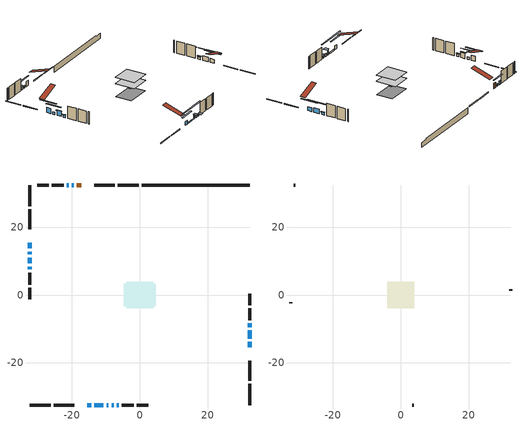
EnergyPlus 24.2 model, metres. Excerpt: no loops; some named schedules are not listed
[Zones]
conditioned space
 floor outside (Floor1 construction): -0.51,-0.51 -0.51,0.51 0.51,0.51 0.51,-0.51 z0.69
 floor adiabatic (AdiabaticFloorConstruction): -3.94,-3.94 -3.94,3.94 3.94,3.94 3.94,-3.94 z3.13
 floor foundation (Slab1 construction): -4.7,-3.25 -4.7,3.25 4.7,3.25 4.7,-3.25 z-1.67
 wall outside (RimJoist1 construction): -0.31,32.44 -6.51,32.44 / -32.44,-32.44 -26.24,-32.44 / -32.44,32.44 -32.44,26.24 / 32.44,-32.44 32.44,-26.24 z0.69:0.99
 wall outside (RimJoist2 construction): -7.44,32.44 -13.41,32.44 / -25.31,-32.44 -19.34,-32.44 / -32.44,25.31 -32.44,19.34 / 32.44,-25.31 32.44,-19.34 z0.69:0.99
 wall outside (AdiabaticWallConstruction 1): -17.29,32.44 -18.51,32.44 z0.69:2.72
 wall outside (AdiabaticWallConstruction): 32.44,-15.46 32.44,-13.76 / -15.46,-32.44 -14.33,-32.44 z0.69:2.25; 32.44,-12.83 32.44,-10.44 z0.69:2.47; -19.44,32.44 -20,32.44 / -32.44,12.8 -32.44,11.96 / -32.44,8.37 -32.44,7.54 z0.69:1.65; -32.44,15.46 -32.44,13.72 z0.69:2.68; -13.4,-32.44 -10.69,-32.44 z0.69:1.19; 32.44,-9.52 32.44,-8.35 z0.69:1.62; -20.93,32.44 -21.49,32.44 z0.69:1.85; -32.44,11.04 -32.44,9.3 z0.69:2.72; -9.76,-32.44 -9.23,-32.44 z0.69:2.52; -8.3,-32.44 -7.69,-32.44 z0.69:1.91; -6.76,-32.44 -6.22,-32.44 z0.69:1.58
 wall outside (Wall1 construction): -22.41,32.44 -25.95,32.44 / -5.3,-32.44 -1.76,-32.44 / -32.44,6.61 -32.44,3.07 / 32.44,-7.43 32.44,-3.89 z0.69:5.57
 wall outside (Wall2 construction): -26.88,32.44 -30.22,32.44 / -0.83,-32.44 2.52,-32.44 / -32.44,2.14 -32.44,-1.2 / 32.44,-2.96 32.44,0.38 z0.69:5.57
 wall foundation (FoundationWall1 construction): 0.62,32.44,-1.67 0.62,32.44,0.69 29.26,32.44,0.69 29.26,32.44,0.27 32.44,32.44,0.27 32.44,32.44,-1.67
 window (WindowConstruction): 32.44,-15.46 32.44,-13.76 z0.69:2.25
 window (WindowConstruction 5): 32.44,-12.83 32.44,-10.44 z0.69:2.47
 window (WindowConstruction 6): -19.44,32.44 -20,32.44 z0.69:1.65
 window (WindowConstruction 7): -32.44,15.46 -32.44,13.73 z0.69:2.68
 window (WindowConstruction 8): -32.44,12.8 -32.44,11.96 z0.69:1.65
 window (WindowConstruction 9): -15.46,-32.44 -14.33,-32.44 z0.69:2.24
 window (WindowConstruction 13): -13.4,-32.44 -10.69,-32.44 z0.69:1.19
 window (WindowConstruction 1): 32.44,-9.51 32.44,-8.36 z0.69:1.62
 window (WindowConstruction 2): -20.93,32.44 -21.48,32.44 z0.69:1.85
 window (WindowConstruction 3): -32.44,11.03 -32.44,9.3 z0.69:2.72
 window (WindowConstruction 4): -32.44,8.37 -32.44,7.54 z0.69:1.65
 window (WindowConstruction 10): -9.76,-32.44 -9.23,-32.44 z0.69:2.52
 window (WindowConstruction 11): -8.3,-32.44 -7.69,-32.44 z0.69:1.91
 window (WindowConstruction 12): -6.76,-32.44 -6.22,-32.44 z0.69:1.58
 door (Door): -17.29,32.44 -18.51,32.44 z0.69:2.72
 ceiling adiabatic (AdiabaticFloorConstruction): 3.94,-3.94 3.94,3.94 -3.94,3.94 -3.94,-3.94 z3.13
attic - vented
 floor to conditioned space (Floor2 construction Reversed): -3.94,-3.94 -3.94,3.94 3.94,3.94 3.94,-3.94 z5.57
 wall outside (Wall3 construction): -31.15,32.44 -31.51,32.44 / 3.44,-32.44 3.8,-32.44 / -32.44,-2.13 -32.44,-2.49 / 32.44,1.31 32.44,1.67 z0.69:5.57
 roof outside (Roof1 construction): -16.36,32.44,5.57 -16.36,24.76,8.13 -14.34,24.76,8.13 -14.34,32.44,5.57; -16.39,-32.44,5.57 -16.39,-24.76,8.13 -18.41,-24.76,8.13 -18.41,-32.44,5.57; -32.44,16.39,5.57 -24.76,16.39,8.13 -24.76,18.41,8.13 -32.44,18.41,5.57; 32.44,-16.39,5.57 24.76,-16.39,8.13 24.76,-18.41,8.13 32.44,-18.41,5.57
shading: 32.44,-11.12 32.44,-18.1 32.85,-18.1 32.85,-11.12 z4.89; 32.44,-7.8 32.44,-15.47 32.85,-15.47 32.85,-7.8 z5.11; -22.64,32.44 -16.8,32.44 -16.8,32.85 -22.64,32.85 z4.29; -32.44,11.09 -32.44,18.1 -32.85,18.1 -32.85,11.09 z5.32; -32.44,9.32 -32.44,15.44 -32.85,15.44 -32.85,9.32 z4.29; -11.69,-32.44 -18.1,-32.44 -18.1,-32.85 -11.69,-32.85 z4.88; -5.6,-32.44 -18.49,-32.44 -18.49,-32.85 -5.6,-32.85 z6.28; 32.44,-8.15 32.44,-9.72 32.85,-9.72 32.85,-8.15 z1.82; -21.69,32.44 -20.73,32.44 -20.73,32.85 -21.69,32.85 z2.05; -32.44,9.1 -32.44,11.24 -32.85,11.24 -32.85,9.1 z2.92; -32.44,7.34 -32.44,8.57 -32.85,8.57 -32.85,7.34 z1.85; -8.93,-32.44 -10.06,-32.44 -10.06,-33.96 -8.93,-33.96 z2.82; -5.93,-32.44 -7.06,-32.44 -7.06,-33.96 -5.93,-33.96 z1.88
[Building]
Building 1: Terrain=Suburbs
[Site:Location]
Quebec Intl AP_QC: Latitude {deg}=46.8; Longitude {deg}=-71.38; Time Zone {hr}=-5; Elevation {m}=74; Keep Site Location Information=Yes
[Site:GroundTemperature:Shallow]
0.0108218, -2.24938, -2.43038, -1.3578, 2.94801, 7.23376, 10.9493, 13.303, 13.5029, 11.5886, 7.96783, 3.81355
[Site:WaterMainsTemperature]
Calculation Method=Schedule; Temperature Schedule=mains temperature schedule
[Material] Roughness=Rough; Thermal Absorptance=0.9
Name | Thickness {m} | Conductivity {W/m-K} | Density {kg/m3} | Specific Heat {J/kg-K} | Solar Absorptance | Visible Absorptance
asphalt or fiberglass shingles | 0.00635 | 0.162714 | 1121.4 | 1465.45 | 0.4 | 0.4
ceiling loosefill ins | 0.0846667 | 0.0480833 | 16.02 | 1046.75 | 0.7 | 0.7
ceiling stud and cavity | 0.1397 | 0.162576 | 65.682 | 1177.47 | 0.7 | 0.7
concrete 4.0 in. | 0.1016 | 1.803125 | 2242.8 | 837.4 | 0.7 | 0.7
concrete 8.0 in. | 0.2032 | 1.803125 | 2242.8 | 837.4 | 0.7 | 0.7
door material | 0.04445 | 0.0451087 | 512.64 | 1214.23 | 0.7 | 0.7
exterior vertical ins | 0.0542606 | 0.029427 | 32.04 | 1214.23 | 0.7 | 0.7
floor covering | 0.0127 | 0.0433444 | 54.468 | 1339.84 | 0.6 | 0.6
floor rigid ins | 0.103632 | 0.029427 | 32.04 | 1214.23 | 0.7 | 0.7
floor rigid ins 1; wall rigid ins 1 | 0.512978 | 0.029427 | 32.04 | 1214.23 | 0.7 | 0.7
floor stud and cavity | 0.1397 | 0.136742 | 92.3553 | 1139.71 | 0.7 | 0.7
floor stud and cavity 1 | 0.1397 | 1.75129 | 37.0049 | 1207.88 | 0.7 | 0.7
furniture material conditioned space 1 | 0.1524 | 0.115458 | 640.8 | 1214.23 | 0.6 | 0.6
gypsum board | 0.0127 | 0.160291 | 801 | 837.4 | 0.6 | 0.6
gypsum board 1 | 0.0127 | 0.160291 | 801 | 837.4 | 0.7 | 0.7
osb sheathing 0.5 in. | 0.0127 | 0.115458 | 512.64 | 1214.23 | 0.7 | 0.7
osb sheathing 0.75 in. | 0.01905 | 0.115458 | 512.64 | 1214.23 | 0.7 | 0.7
osb sheathing 2.0 in. | 0.0508 | 0.115458 | 512.64 | 1214.23 | 0.7 | 0.7
rim joist rigid ins; wall rigid ins | 0.051816 | 0.029427 | 32.04 | 1214.23 | 0.7 | 0.7
rim joist stud and cavity | 0.0508 | 0.0406006 | 125.044 | 1163.47 | 0.6 | 0.6
rim joist stud and cavity 1 | 0.0508 | 0.040317 | 125.044 | 1163.47 | 0.6 | 0.6
wall stud and cavity | 0.1397 | 0.214432 | 139.0536 | 1170.24 | 0.7 | 0.7
wall stud and cavity 1 | 0.1397 | 0.229306 | 139.0536 | 1170.24 | 0.7 | 0.7
wall stud and cavity 2 | 0.0889 | 6.1454 | 50.32683 | 1063.81 | 0.6 | 0.6
wall stud and cavity 3 | 0.0889 | 0.380278 | 52.3479 | 1209.89 | 0.7 | 0.7
wall stud and cavity 4 | 0.0889 | 0.391764 | 83.0341 | 1211.67 | 0.7 | 0.7
wood siding | 0.0254 | 0.102417 | 544.68 | 1172.36 | 0.4 | 0.4
wood siding 1 | 0.00254 | 0.102417 | 544.68 | 1172.36 | 0.4 | 0.4
wood siding 2; wood siding 3; wood siding 4 | 0.0254 | 0.102417 | 544.68 | 1172.36 | 0.7 | 0.7
[WindowMaterial:SimpleGlazingSystem]
Name | U-Factor {W/m2-K} | Solar Heat Gain Coefficient
WindowMaterial | 3.29835 | 0.69
WindowMaterial 1 | 3.30346 | 0.65
WindowMaterial 10 | 2.992306 | 0.59
WindowMaterial 11 | 3.31141 | 0.6
WindowMaterial 2 | 3.30914 | 0.61
WindowMaterial 3 | 3.296079 | 0.7
WindowMaterial 4 | 3.304596 | 0.63
WindowMaterial 5 | 3.29438 | 0.7
WindowMaterial 6 | 3.308 | 0.6
WindowMaterial 7 | 3.30005 | 0.67
WindowMaterial 8 | 2.972433 | 0.62
WindowMaterial 9 | 3.15243 | 0.45
[Construction]
AdiabaticFloorConstruction: floor stud and cavity 1, floor rigid ins 1, osb sheathing 0.75 in., floor covering
AdiabaticWallConstruction: wood siding 3, wall rigid ins 1, wall stud and cavity 3, gypsum board
AdiabaticWallConstruction 1: wood siding 4, wall rigid ins 1, wall stud and cavity 3, gypsum board
Door: door material
Floor1 construction: floor stud and cavity, floor rigid ins, osb sheathing 0.75 in., floor covering
Floor2 construction Reversed: gypsum board, ceiling stud and cavity, ceiling loosefill ins
FoundationWall1 construction: concrete 8.0 in., gypsum board 1
furniture construction conditioned space 1: furniture material conditioned space 1
PartitionWallConstruction: gypsum board, wall stud and cavity 4, gypsum board
RimJoist1 construction: wood siding 2, rim joist rigid ins, osb sheathing 2.0 in., rim joist stud and cavity
RimJoist2 construction: wood siding 2, rim joist rigid ins, osb sheathing 2.0 in., rim joist stud and cavity 1
Roof1 construction: asphalt or fiberglass shingles
Slab1 construction: concrete 4.0 in.
Wall1 construction: wood siding, wall rigid ins, osb sheathing 0.5 in., wall stud and cavity, gypsum board
Wall2 construction: wood siding, wall rigid ins, osb sheathing 0.5 in., wall stud and cavity 1, gypsum board
Wall3 construction: wood siding 1, wall stud and cavity 2
WindowConstruction: WindowMaterial
WindowConstruction 1: WindowMaterial 1
WindowConstruction 10: WindowMaterial 8
WindowConstruction 11: WindowMaterial 9
WindowConstruction 12: WindowMaterial 10
WindowConstruction 13: WindowMaterial 11
WindowConstruction 2: WindowMaterial 2
WindowConstruction 3; WindowConstruction 7: WindowMaterial 3
WindowConstruction 4; WindowConstruction 8: WindowMaterial 4
WindowConstruction 5: WindowMaterial 5
WindowConstruction 6: WindowMaterial 6
WindowConstruction 9: WindowMaterial 7
[Zone] Multiplier=1; Part of Total Floor Area=Yes
Name | Volume {m3}
attic - vented | 25.8731
conditioned space | 483.3
[Space]
Name | Zone | Volume {m3}
attic - vented 1 | attic - vented | 25.8731
conditioned space 1 | conditioned space | 483.3
[ZoneInfiltration:EffectiveLeakageArea]
infil attic - vented 1: Zone or Space=attic - vented 1; Schedule=Always On Discrete; Effective Air Leakage Area {cm2}=2297.72; Stack Coefficient=0.000517224; Wind Coefficient=1.53659e-05
[ZoneMixing]
whole house fan mix: Zone or Space=attic - vented; Schedule=Always On Continuous; Design Flow Rate Calculation Method=Flow/Zone; Design Flow Rate {m3/s}=0; Source Zone or Space=conditioned space
[SurfaceProperty:ExposedFoundationPerimeter]
Slab1: Exposed Perimeter Calculation Method=TotalExposedPerimeter; Total Exposed Perimeter {m}=31.822
[InternalMass] Zone or ZoneList=conditioned space; Space or SpaceList=conditioned space 1
Name | Construction | Surface Area {m2}
furniture mass conditioned space 1 | furniture construction conditioned space 1 | 49.7683
partition wall mass | PartitionWallConstruction | 124.421
[Lights]
interior lighting: Zone or ZoneList or Space or SpaceList=conditioned space 1; Schedule=interior lighting schedule; Design Level Calculation Method=LightingLevel; Lighting Level {W}=343.2; Return Air Fraction=0; Fraction Radiant=0.6; Fraction Visible=0.2; Fraction Replaceable=1
[People]
occupants: Zone or ZoneList or Space or SpaceList=conditioned space 1; Number of People Schedule=occupants schedule; Number of People Calculation Method=People; Number of People=3; Fraction Radiant=0.314171; Sensible Heat Fraction=0.56303; Activity Level Schedule=occupants activity schedule; Carbon Dioxide Generation Rate {m3/s-W}=0; Enable ASHRAE 55 Comfort Warnings=No; Mean Radiant Temperature Calculation Type=EnclosureAveraged
[ElectricEquipment] Zone or ZoneList or Space or SpaceList=conditioned space 1; Design Level Calculation Method=EquipmentLevel
Name | Schedule | Design Level {W} | Fraction Latent | Fraction Radiant | Fraction Lost
clothes dryer | clothes dryer schedule | 140.772 | 0.015 | 0.081 | 0.85
clothes washer | clothes washer schedule | 32.1985 | 0.03 | 0.162 | 0.7
cooking range | cooking range schedule | 215.147 | 0.08 | 0.432 | 0.2
dishwasher | dishwasher schedule | 66.8632 | 0.3 | 0.18 | 0.4
fridge | fridge schedule | 72.9452 | 0 | 0.6 | 0
mech vent house fan | mech vent house fan schedule | 19.9167 | 0 | 0 | 0.5
mech vent house fan cfis | mech vent house fan cfis schedule | 0 | 0 | 0 | 0
mech vent range fan 0 | mech vent range fan 0 schedule | 57 | 0 | 0 | 1
misc plug loads | misc plug loads schedule | 494.7 | 0.045 | 0.513 | 0.1
whole house fan | Always On Discrete | 0 | 0 | 0 | 1
[OtherEquipment] Zone or ZoneList or Space or SpaceList=conditioned space 1; Design Level Calculation Method=EquipmentLevel
Name | Fuel Type | Schedule | Design Level {W} | Fraction Latent | Fraction Radiant | Fraction Lost
clothes dryer 1 | Electricity | clothes dryer schedule | 0 | 0.015 | 0.081 | 0.85
cooking range 1 | Electricity | cooking range schedule | 0 | 0.08 | 0.432 | 0.2
general water use latent | None | general water use schedule | 62.594 | 1 | 0 | 0
general water use sensible | None | general water use schedule | -61.6891 | 0 | 0.6 | 0
mech vent house fan latent load | None | Always On Discrete | 0 | 1 | 0 | 0
mech vent house fan sensible load | None | Always On Discrete | 0 | 0 | 0 | 0
water heater energy adjustment1 | Electricity | Always On Discrete | 0.01 | 0 | 0 | 1
[ZoneInfiltration:DesignFlowRate] Zone or ZoneList or Space or SpaceList=conditioned space 1; Schedule=Always On Discrete; Design Flow Rate Calculation Method=Flow/Zone; Design Flow Rate {m3/s}=0
infil flow; natural vent flow; whole house fan flow
[Foundation:Kiva]
Foundation Kiva 1: Initial Indoor Air Temperature {C}=18; Wall Height Above Grade {m}=0.690006; Wall Depth Below Slab {m}=0.2032; Custom Block Material Name 1=exterior vertical ins; Custom Block Depth 1 {m}=2.36001; Custom Block X Position 1 {m}=0.2159; Custom Block Z Position 1 {m}=0
[Foundation:Kiva:Settings]
Soil Conductivity {W/m-K}=0.849921; Soil Density {kg/m3}=1842.3; Soil Specific Heat {J/kg-K}=418.7; Ground Solar Absorptivity=0.9; Ground Thermal Absorptivity=0.9; Ground Surface Roughness {m}=0.03; Far-Field Width {m}=40; Deep-Ground Boundary Condition=ZeroFlux; Deep-Ground Depth {m}=40; Minimum Cell Dimension {m}=0.2; Maximum Cell Growth Coefficient=3; Simulation Timestep=Timestep
[Exterior:Lights]
exterior lighting: Schedule=exterior lighting schedule; Design Level {W}=75.6
[Schedule:Constant]
Name | Hourly Value
Always On Continuous; mech vent house fan schedule; mech vent house fan cfis schedule; Always On Discrete | 1
occupants activity schedule | 117.228
fridge schedule | 0
[Schedule:Week:Daily]
interior lighting schedule Week Rule - Jan1-Jan27: interior lighting schedule day, interior lighting schedule day, interior lighting schedule day, interior lighting schedule day, interior lighting schedule day, interior lighting schedule day, interior lighting schedule day, interior lighting schedule default day, interior lighting schedule default day, interior lighting schedule default day, interior lighting schedule default day, interior lighting schedule default day
interior lighting schedule Week Rule - Jan28-Feb3: interior lighting schedule day, interior lighting schedule day, interior lighting schedule day, interior lighting schedule day, interior lighting schedule day 1, interior lighting schedule day 1, interior lighting schedule day 1, interior lighting schedule default day, interior lighting schedule default day, interior lighting schedule default day, interior lighting schedule default day, interior lighting schedule default day
interior lighting schedule Week Rule - Feb4-Feb24: interior lighting schedule day 1, interior lighting schedule day 1, interior lighting schedule day 1, interior lighting schedule day 1, interior lighting schedule day 1, interior lighting schedule day 1, interior lighting schedule day 1, interior lighting schedule default day, interior lighting schedule default day, interior lighting schedule default day, interior lighting schedule default day, interior lighting schedule default day
interior lighting schedule Week Rule - Feb25-Mar3: interior lighting schedule day 1, interior lighting schedule day 1, interior lighting schedule day 1, interior lighting schedule day 1, interior lighting schedule day 2, interior lighting schedule day 2, interior lighting schedule day 2, interior lighting schedule default day, interior lighting schedule default day, interior lighting schedule default day, interior lighting schedule default day, interior lighting schedule default day
interior lighting schedule Week Rule - Mar4-Mar31: interior lighting schedule day 2, interior lighting schedule day 2, interior lighting schedule day 2, interior lighting schedule day 2, interior lighting schedule day 2, interior lighting schedule day 2, interior lighting schedule day 2, interior lighting schedule default day, interior lighting schedule default day, interior lighting schedule default day, interior lighting schedule default day, interior lighting schedule default day
interior lighting schedule Week Rule - Apr1-Apr28: interior lighting schedule day 3, interior lighting schedule day 3, interior lighting schedule day 3, interior lighting schedule day 3, interior lighting schedule day 3, interior lighting schedule day 3, interior lighting schedule day 3, interior lighting schedule default day, interior lighting schedule default day, interior lighting schedule default day, interior lighting schedule default day, interior lighting schedule default day
interior lighting schedule Week Rule - Apr29-May5: interior lighting schedule day 3, interior lighting schedule day 3, interior lighting schedule day 4, interior lighting schedule day 4, interior lighting schedule day 4, interior lighting schedule day 4, interior lighting schedule day 4, interior lighting schedule default day, interior lighting schedule default day, interior lighting schedule default day, interior lighting schedule default day, interior lighting schedule default day
interior lighting schedule Week Rule - May6-May26: interior lighting schedule day 4, interior lighting schedule day 4, interior lighting schedule day 4, interior lighting schedule day 4, interior lighting schedule day 4, interior lighting schedule day 4, interior lighting schedule day 4, interior lighting schedule default day, interior lighting schedule default day, interior lighting schedule default day, interior lighting schedule default day, interior lighting schedule default day
interior lighting schedule Week Rule - May27-Jun2: interior lighting schedule day 4, interior lighting schedule day 4, interior lighting schedule day 4, interior lighting schedule day 4, interior lighting schedule day 4, interior lighting schedule day 5, interior lighting schedule day 5, interior lighting schedule default day, interior lighting schedule default day, interior lighting schedule default day, interior lighting schedule default day, interior lighting schedule default day
interior lighting schedule Week Rule - Jun3-Jun30: interior lighting schedule day 5, interior lighting schedule day 5, interior lighting schedule day 5, interior lighting schedule day 5, interior lighting schedule day 5, interior lighting schedule day 5, interior lighting schedule day 5, interior lighting schedule default day, interior lighting schedule default day, interior lighting schedule default day, interior lighting schedule default day, interior lighting schedule default day
interior lighting schedule Week Rule - Jul1-Jul28: interior lighting schedule day 6, interior lighting schedule day 6, interior lighting schedule day 6, interior lighting schedule day 6, interior lighting schedule day 6, interior lighting schedule day 6, interior lighting schedule day 6, interior lighting schedule default day, interior lighting schedule default day, interior lighting schedule default day, interior lighting schedule default day, interior lighting schedule default day
interior lighting schedule Week Rule - Jul29-Aug4: interior lighting schedule day 6, interior lighting schedule day 6, interior lighting schedule day 6, interior lighting schedule day 7, interior lighting schedule day 7, interior lighting schedule day 7, interior lighting schedule day 7, interior lighting schedule default day, interior lighting schedule default day, interior lighting schedule default day, interior lighting schedule default day, interior lighting schedule default day
interior lighting schedule Week Rule - Aug5-Aug25: interior lighting schedule day 7, interior lighting schedule day 7, interior lighting schedule day 7, interior lighting schedule day 7, interior lighting schedule day 7, interior lighting schedule day 7, interior lighting schedule day 7, interior lighting schedule default day, interior lighting schedule default day, interior lighting schedule default day, interior lighting schedule default day, interior lighting schedule default day
interior lighting schedule Week Rule - Aug26-Sep1: interior lighting schedule day 7, interior lighting schedule day 7, interior lighting schedule day 7, interior lighting schedule day 7, interior lighting schedule day 7, interior lighting schedule day 7, interior lighting schedule day 8, interior lighting schedule default day, interior lighting schedule default day, interior lighting schedule default day, interior lighting schedule default day, interior lighting schedule default day
interior lighting schedule Week Rule - Sep2-Sep29: interior lighting schedule day 8, interior lighting schedule day 8, interior lighting schedule day 8, interior lighting schedule day 8, interior lighting schedule day 8, interior lighting schedule day 8, interior lighting schedule day 8, interior lighting schedule default day, interior lighting schedule default day, interior lighting schedule default day, interior lighting schedule default day, interior lighting schedule default day
interior lighting schedule Week Rule - Sep30-Oct6: interior lighting schedule day 8, interior lighting schedule day 9, interior lighting schedule day 9, interior lighting schedule day 9, interior lighting schedule day 9, interior lighting schedule day 9, interior lighting schedule day 9, interior lighting schedule default day, interior lighting schedule default day, interior lighting schedule default day, interior lighting schedule default day, interior lighting schedule default day
interior lighting schedule Week Rule - Oct7-Oct27: interior lighting schedule day 9, interior lighting schedule day 9, interior lighting schedule day 9, interior lighting schedule day 9, interior lighting schedule day 9, interior lighting schedule day 9, interior lighting schedule day 9, interior lighting schedule default day, interior lighting schedule default day, interior lighting schedule default day, interior lighting schedule default day, interior lighting schedule default day
interior lighting schedule Week Rule - Oct28-Nov3: interior lighting schedule day 9, interior lighting schedule day 9, interior lighting schedule day 9, interior lighting schedule day 9, interior lighting schedule day 10, interior lighting schedule day 10, interior lighting schedule day 10, interior lighting schedule default day, interior lighting schedule default day, interior lighting schedule default day, interior lighting schedule default day, interior lighting schedule default day
interior lighting schedule Week Rule - Nov4-Nov24: interior lighting schedule day 10, interior lighting schedule day 10, interior lighting schedule day 10, interior lighting schedule day 10, interior lighting schedule day 10, interior lighting schedule day 10, interior lighting schedule day 10, interior lighting schedule default day, interior lighting schedule default day, interior lighting schedule default day, interior lighting schedule default day, interior lighting schedule default day
interior lighting schedule Week Rule - Nov25-Dec1: interior lighting schedule day 10, interior lighting schedule day 10, interior lighting schedule day 10, interior lighting schedule day 10, interior lighting schedule day 10, interior lighting schedule day 10, interior lighting schedule day 11, interior lighting schedule default day, interior lighting schedule default day, interior lighting schedule default day, interior lighting schedule default day, interior lighting schedule default day
interior lighting schedule Week Rule - Dec2-Dec31: interior lighting schedule day 11, interior lighting schedule day 11, interior lighting schedule day 11, interior lighting schedule day 11, interior lighting schedule day 11, interior lighting schedule day 11, interior lighting schedule day 11, interior lighting schedule default day, interior lighting schedule default day, interior lighting schedule default day, interior lighting schedule default day, interior lighting schedule default day
occupants schedule Week Rule - Jan1-Dec31: occupants schedule day, occupants schedule day, occupants schedule day, occupants schedule day, occupants schedule day, occupants schedule day, occupants schedule day, occupants schedule default day, occupants schedule default day, occupants schedule default day, occupants schedule default day, occupants schedule default day
clothes dryer schedule Week Rule - Jan1-Dec31: clothes dryer schedule day, clothes dryer schedule day, clothes dryer schedule day, clothes dryer schedule day, clothes dryer schedule day, clothes dryer schedule day, clothes dryer schedule day, clothes dryer schedule default day, clothes dryer schedule default day, clothes dryer schedule default day, clothes dryer schedule default day, clothes dryer schedule default day
clothes washer schedule Week Rule - Jan1-Dec31: clothes washer schedule day, clothes washer schedule day, clothes washer schedule day, clothes washer schedule day, clothes washer schedule day, clothes washer schedule day, clothes washer schedule day, clothes washer schedule default day, clothes washer schedule default day, clothes washer schedule default day, clothes washer schedule default day, clothes washer schedule default day
cooking range schedule Week Rule - Jan1-Dec31: cooking range schedule day, cooking range schedule day, cooking range schedule day, cooking range schedule day, cooking range schedule day, cooking range schedule day, cooking range schedule day, cooking range schedule default day, cooking range schedule default day, cooking range schedule default day, cooking range schedule default day, cooking range schedule default day
dishwasher schedule Week Rule - Jan1-Dec31: dishwasher schedule day, dishwasher schedule day, dishwasher schedule day, dishwasher schedule day, dishwasher schedule day, dishwasher schedule day, dishwasher schedule day, dishwasher schedule default day, dishwasher schedule default day, dishwasher schedule default day, dishwasher schedule default day, dishwasher schedule default day
mech vent range fan 0 schedule Week Rule - Jan1-Dec31: mech vent range fan 0 schedule day, mech vent range fan 0 schedule day, mech vent range fan 0 schedule day, mech vent range fan 0 schedule day, mech vent range fan 0 schedule day, mech vent range fan 0 schedule day, mech vent range fan 0 schedule day, mech vent range fan 0 schedule default day, mech vent range fan 0 schedule default day, mech vent range fan 0 schedule default day, mech vent range fan 0 schedule default day, mech vent range fan 0 schedule default day
misc plug loads schedule Week Rule - Jan1-Dec31: misc plug loads schedule day, misc plug loads schedule day, misc plug loads schedule day, misc plug loads schedule day, misc plug loads schedule day, misc plug loads schedule day, misc plug loads schedule day, misc plug loads schedule default day, misc plug loads schedule default day, misc plug loads schedule default day, misc plug loads schedule default day, misc plug loads schedule default day
general water use schedule Week Rule - Jan1-Dec31: general water use schedule day, general water use schedule day, general water use schedule day, general water use schedule day, general water use schedule day, general water use schedule day, general water use schedule day, general water use schedule default day, general water use schedule default day, general water use schedule default day, general water use schedule default day, general water use schedule default day
exterior lighting schedule Week Rule - Jan1-Jan27: exterior lighting schedule day, exterior lighting schedule day, exterior lighting schedule day, exterior lighting schedule day, exterior lighting schedule day, exterior lighting schedule day, exterior lighting schedule day, exterior lighting schedule default day, exterior lighting schedule default day, exterior lighting schedule default day, exterior lighting schedule default day, exterior lighting schedule default day
exterior lighting schedule Week Rule - Jan28-Feb3: exterior lighting schedule day, exterior lighting schedule day, exterior lighting schedule day, exterior lighting schedule day, exterior lighting schedule day 1, exterior lighting schedule day 1, exterior lighting schedule day 1, exterior lighting schedule default day, exterior lighting schedule default day, exterior lighting schedule default day, exterior lighting schedule default day, exterior lighting schedule default day
exterior lighting schedule Week Rule - Feb4-Feb24: exterior lighting schedule day 1, exterior lighting schedule day 1, exterior lighting schedule day 1, exterior lighting schedule day 1, exterior lighting schedule day 1, exterior lighting schedule day 1, exterior lighting schedule day 1, exterior lighting schedule default day, exterior lighting schedule default day, exterior lighting schedule default day, exterior lighting schedule default day, exterior lighting schedule default day
exterior lighting schedule Week Rule - Feb25-Mar3: exterior lighting schedule day 1, exterior lighting schedule day 1, exterior lighting schedule day 1, exterior lighting schedule day 1, exterior lighting schedule day 2, exterior lighting schedule day 2, exterior lighting schedule day 2, exterior lighting schedule default day, exterior lighting schedule default day, exterior lighting schedule default day, exterior lighting schedule default day, exterior lighting schedule default day
exterior lighting schedule Week Rule - Mar4-Mar31: exterior lighting schedule day 2, exterior lighting schedule day 2, exterior lighting schedule day 2, exterior lighting schedule day 2, exterior lighting schedule day 2, exterior lighting schedule day 2, exterior lighting schedule day 2, exterior lighting schedule default day, exterior lighting schedule default day, exterior lighting schedule default day, exterior lighting schedule default day, exterior lighting schedule default day
exterior lighting schedule Week Rule - Apr1-Apr28: exterior lighting schedule day 3, exterior lighting schedule day 3, exterior lighting schedule day 3, exterior lighting schedule day 3, exterior lighting schedule day 3, exterior lighting schedule day 3, exterior lighting schedule day 3, exterior lighting schedule default day, exterior lighting schedule default day, exterior lighting schedule default day, exterior lighting schedule default day, exterior lighting schedule default day
exterior lighting schedule Week Rule - Apr29-May5: exterior lighting schedule day 3, exterior lighting schedule day 3, exterior lighting schedule day 4, exterior lighting schedule day 4, exterior lighting schedule day 4, exterior lighting schedule day 4, exterior lighting schedule day 4, exterior lighting schedule default day, exterior lighting schedule default day, exterior lighting schedule default day, exterior lighting schedule default day, exterior lighting schedule default day
exterior lighting schedule Week Rule - May6-May26: exterior lighting schedule day 4, exterior lighting schedule day 4, exterior lighting schedule day 4, exterior lighting schedule day 4, exterior lighting schedule day 4, exterior lighting schedule day 4, exterior lighting schedule day 4, exterior lighting schedule default day, exterior lighting schedule default day, exterior lighting schedule default day, exterior lighting schedule default day, exterior lighting schedule default day
exterior lighting schedule Week Rule - May27-Jun2: exterior lighting schedule day 4, exterior lighting schedule day 4, exterior lighting schedule day 4, exterior lighting schedule day 4, exterior lighting schedule day 4, exterior lighting schedule day 5, exterior lighting schedule day 5, exterior lighting schedule default day, exterior lighting schedule default day, exterior lighting schedule default day, exterior lighting schedule default day, exterior lighting schedule default day
exterior lighting schedule Week Rule - Jun3-Jun30: exterior lighting schedule day 5, exterior lighting schedule day 5, exterior lighting schedule day 5, exterior lighting schedule day 5, exterior lighting schedule day 5, exterior lighting schedule day 5, exterior lighting schedule day 5, exterior lighting schedule default day, exterior lighting schedule default day, exterior lighting schedule default day, exterior lighting schedule default day, exterior lighting schedule default day
exterior lighting schedule Week Rule - Jul1-Jul28: exterior lighting schedule day 6, exterior lighting schedule day 6, exterior lighting schedule day 6, exterior lighting schedule day 6, exterior lighting schedule day 6, exterior lighting schedule day 6, exterior lighting schedule day 6, exterior lighting schedule default day, exterior lighting schedule default day, exterior lighting schedule default day, exterior lighting schedule default day, exterior lighting schedule default day
exterior lighting schedule Week Rule - Jul29-Aug4: exterior lighting schedule day 6, exterior lighting schedule day 6, exterior lighting schedule day 6, exterior lighting schedule day 7, exterior lighting schedule day 7, exterior lighting schedule day 7, exterior lighting schedule day 7, exterior lighting schedule default day, exterior lighting schedule default day, exterior lighting schedule default day, exterior lighting schedule default day, exterior lighting schedule default day
exterior lighting schedule Week Rule - Aug5-Aug25: exterior lighting schedule day 7, exterior lighting schedule day 7, exterior lighting schedule day 7, exterior lighting schedule day 7, exterior lighting schedule day 7, exterior lighting schedule day 7, exterior lighting schedule day 7, exterior lighting schedule default day, exterior lighting schedule default day, exterior lighting schedule default day, exterior lighting schedule default day, exterior lighting schedule default day
exterior lighting schedule Week Rule - Aug26-Sep1: exterior lighting schedule day 7, exterior lighting schedule day 7, exterior lighting schedule day 7, exterior lighting schedule day 7, exterior lighting schedule day 7, exterior lighting schedule day 7, exterior lighting schedule day 8, exterior lighting schedule default day, exterior lighting schedule default day, exterior lighting schedule default day, exterior lighting schedule default day, exterior lighting schedule default day
exterior lighting schedule Week Rule - Sep2-Sep29: exterior lighting schedule day 8, exterior lighting schedule day 8, exterior lighting schedule day 8, exterior lighting schedule day 8, exterior lighting schedule day 8, exterior lighting schedule day 8, exterior lighting schedule day 8, exterior lighting schedule default day, exterior lighting schedule default day, exterior lighting schedule default day, exterior lighting schedule default day, exterior lighting schedule default day
exterior lighting schedule Week Rule - Sep30-Oct6: exterior lighting schedule day 8, exterior lighting schedule day 9, exterior lighting schedule day 9, exterior lighting schedule day 9, exterior lighting schedule day 9, exterior lighting schedule day 9, exterior lighting schedule day 9, exterior lighting schedule default day, exterior lighting schedule default day, exterior lighting schedule default day, exterior lighting schedule default day, exterior lighting schedule default day
exterior lighting schedule Week Rule - Oct7-Oct27: exterior lighting schedule day 9, exterior lighting schedule day 9, exterior lighting schedule day 9, exterior lighting schedule day 9, exterior lighting schedule day 9, exterior lighting schedule day 9, exterior lighting schedule day 9, exterior lighting schedule default day, exterior lighting schedule default day, exterior lighting schedule default day, exterior lighting schedule default day, exterior lighting schedule default day
[Schedule:Year]
interior lighting schedule: interior lighting schedule Week Rule - Jan1-Jan27, 1, 1, 1, 27, interior lighting schedule Week Rule - Jan28-Feb3, 1, 28, 2, 3, interior lighting schedule Week Rule - Feb4-Feb24, 2, 4, 2, 24, interior lighting schedule Week Rule - Feb25-Mar3, 2, 25, 3, 3, interior lighting schedule Week Rule - Mar4-Mar31, 3, 4, 3, 31, interior lighting schedule Week Rule - Apr1-Apr28, 4, 1, 4, 28, interior lighting schedule Week Rule - Apr29-May5, 4, 29, 5, 5, interior lighting schedule Week Rule - May6-May26, 5, 6, 5, 26, interior lighting schedule Week Rule - May27-Jun2, 5, 27, 6, 2, interior lighting schedule Week Rule - Jun3-Jun30, 6, 3, 6, 30, interior lighting schedule Week Rule - Jul1-Jul28, 7, 1, 7, 28, interior lighting schedule Week Rule - Jul29-Aug4, 7, 29, 8, 4, interior lighting schedule Week Rule - Aug5-Aug25, 8, 5, 8, 25, interior lighting schedule Week Rule - Aug26-Sep1, 8, 26, 9, 1, interior lighting schedule Week Rule - Sep2-Sep29, 9, 2, 9, 29, interior lighting schedule Week Rule - Sep30-Oct6, 9, 30, 10, 6, interior lighting schedule Week Rule - Oct7-Oct27, 10, 7, 10, 27, interior lighting schedule Week Rule - Oct28-Nov3, 10, 28, 11, 3, interior lighting schedule Week Rule - Nov4-Nov24, 11, 4, 11, 24, interior lighting schedule Week Rule - Nov25-Dec1, 11, 25, 12, 1, interior lighting schedule Week Rule - Dec2-Dec31, 12, 2, 12, 31
occupants schedule: occupants schedule Week Rule - Jan1-Dec31, 1, 1, 12, 31
clothes dryer schedule: clothes dryer schedule Week Rule - Jan1-Dec31, 1, 1, 12, 31
clothes washer schedule: clothes washer schedule Week Rule - Jan1-Dec31, 1, 1, 12, 31
cooking range schedule: cooking range schedule Week Rule - Jan1-Dec31, 1, 1, 12, 31
dishwasher schedule: dishwasher schedule Week Rule - Jan1-Dec31, 1, 1, 12, 31
mech vent range fan 0 schedule: mech vent range fan 0 schedule Week Rule - Jan1-Dec31, 1, 1, 12, 31
misc plug loads schedule: misc plug loads schedule Week Rule - Jan1-Dec31, 1, 1, 12, 31
general water use schedule: general water use schedule Week Rule - Jan1-Dec31, 1, 1, 12, 31
exterior lighting schedule: exterior lighting schedule Week Rule - Jan1-Jan27, 1, 1, 1, 27, exterior lighting schedule Week Rule - Jan28-Feb3, 1, 28, 2, 3, exterior lighting schedule Week Rule - Feb4-Feb24, 2, 4, 2, 24, exterior lighting schedule Week Rule - Feb25-Mar3, 2, 25, 3, 3, exterior lighting schedule Week Rule - Mar4-Mar31, 3, 4, 3, 31, exterior lighting schedule Week Rule - Apr1-Apr28, 4, 1, 4, 28, exterior lighting schedule Week Rule - Apr29-May5, 4, 29, 5, 5, exterior lighting schedule Week Rule - May6-May26, 5, 6, 5, 26, exterior lighting schedule Week Rule - May27-Jun2, 5, 27, 6, 2, exterior lighting schedule Week Rule - Jun3-Jun30, 6, 3, 6, 30, exterior lighting schedule Week Rule - Jul1-Jul28, 7, 1, 7, 28, exterior lighting schedule Week Rule - Jul29-Aug4, 7, 29, 8, 4, exterior lighting schedule Week Rule - Aug5-Aug25, 8, 5, 8, 25, exterior lighting schedule Week Rule - Aug26-Sep1, 8, 26, 9, 1, exterior lighting schedule Week Rule - Sep2-Sep29, 9, 2, 9, 29, exterior lighting schedule Week Rule - Sep30-Oct6, 9, 30, 10, 6, exterior lighting schedule Week Rule - Oct7-Oct27, 10, 7, 10, 27, exterior lighting schedule Week Rule - Oct28-Nov3, 10, 28, 11, 3, exterior lighting schedule Week Rule - Nov4-Nov24, 11, 4, 11, 24, exterior lighting schedule Week Rule - Nov25-Dec1, 11, 25, 12, 1, exterior lighting schedule Week Rule - Dec2-Dec31, 12, 2, 12, 31
[Schedule:Compact]
mains temperature schedule: Through: 01/01, For: AllDays, Until: 24:00, 5.175, Through: 01/02, For: AllDays, Until: 24:00, 5.10167, Through: 01/03, For: AllDays, Until: 24:00, 5.02889, Through: 01/04, For: AllDays, Until: 24:00, 4.95778, Through: 01/05, For: AllDays, Until: 24:00, 4.88778, Through: 01/06, For: AllDays, Until: 24:00, 4.81833, Through: 01/07, For: AllDays, Until: 24:00, 4.75056, Through: 01/08, For: AllDays, Until: 24:00, 4.68389, Through: 01/09, For: AllDays, Until: 24:00, 4.61833, Through: 01/10, For: AllDays, Until: 24:00, 4.55389, Through: 01/11, For: AllDays, Until: 24:00, 4.49056, Through: 01/12, For: AllDays, Until: 24:00, 4.42889, Through: 01/13, For: AllDays, Until: 24:00, 4.36778, Through: 01/14, For: AllDays, Until: 24:00, 4.30889, Through: 01/15, For: AllDays, Until: 24:00, 4.25056, Through: 01/16, For: AllDays, Until: 24:00, 4.19389, Through: 01/17, For: AllDays, Until: 24:00, 4.13833, Through: 01/18, For: AllDays, Until: 24:00, 4.08444, Through: 01/19, For: AllDays, Until: 24:00, 4.03167, Through: 01/20, For: AllDays, Until: 24:00, 3.98056, Through: 01/21, For: AllDays, Until: 24:00, 3.93056, Through: 01/22, For: AllDays, Until: 24:00, 3.88222, Through: 01/23, For: AllDays, Until: 24:00, 3.835, Through: 01/24, For: AllDays, Until: 24:00, 3.78944, Through: 01/25, For: AllDays, Until: 24:00, 3.74556, Through: 01/26, For: AllDays, Until: 24:00, 3.70278, Through: 01/27, For: AllDays, Until: 24:00, 3.66167, Through: 01/28, For: AllDays, Until: 24:00, 3.62167, Through: 01/29, For: AllDays, Until: 24:00, 3.58389, Through: 01/30, For: AllDays, Until: 24:00, 3.54722, Through: 01/31, For: AllDays, Until: 24:00, 3.51167, Through: 02/01, For: AllDays, Until: 24:00, 3.47833, Through: 02/02, For: AllDays, Until: 24:00, 3.44611, Through: 02/03, For: AllDays, Until: 24:00, 3.41556, Through: 02/04, For: AllDays, Until: 24:00, 3.38667, Through: 02/05, For: AllDays, Until: 24:00, 3.35944, Through: 02/06, For: AllDays, Until: 24:00, 3.33389, Through: 02/07, For: AllDays, Until: 24:00, 3.30944, Through: 02/08, For: AllDays, Until: 24:00, 3.28667, Through: 02/09, For: AllDays, Until: 24:00, 3.26611, Through: 02/10, For: AllDays, Until: 24:00, 3.24667, Through: 02/11, For: AllDays, Until: 24:00, 3.22889, Through: 02/12, For: AllDays, Until: 24:00, 3.21278, Through: 02/13, For: AllDays, Until: 24:00, 3.19833, Through: 02/14, For: AllDays, Until: 24:00, 3.18556, Through: 02/15, For: AllDays, Until: 24:00, 3.17389, Through: 02/16, For: AllDays, Until: 24:00, 3.16444, Through: 02/17, For: AllDays, Until: 24:00, 3.15667, Through: 02/18, For: AllDays, Until: 24:00, 3.15056, Through: 02/19, For: AllDays, Until: 24:00, 3.14556, Through: 02/20, For: AllDays, Until: 24:00, 3.14278, Through: 02/21, For: AllDays, Until: 24:00, 3.14111, Through: 02/22, For: AllDays, Until: 24:00, 3.14167, Through: 02/23, For: AllDays, Until: 24:00, 3.14333, Through: 02/24, For: AllDays, Until: 24:00, 3.14722, Through: 02/25, For: AllDays, Until: 24:00, 3.15222, Through: 02/26, For: AllDays, Until: 24:00, 3.15944, Through: 02/27, For: AllDays, Until: 24:00, 3.16778, Through: 02/28, For: AllDays, Until: 24:00, 3.17778, Through: 03/01, For: AllDays, Until: 24:00, 3.18944, Through: 03/02, For: AllDays, Until: 24:00, 3.20333, Through: 03/03, For: AllDays, Until: 24:00, 3.21833, Through: 03/04, For: AllDays, Until: 24:00, 3.235, Through: 03/05, For: AllDays, Until: 24:00, 3.25333, Through: 03/06, For: AllDays, Until: 24:00, 3.27333, Through: 03/07, For: AllDays, Until: 24:00, 3.29444, Through: 03/08, For: AllDays, Until: 24:00, 3.31778, Through: 03/09, For: AllDays, Until: 24:00, 3.34222, Through: 03/10, For: AllDays, Until: 24:00, 3.36889, Through: 03/11, For: AllDays, Until: 24:00, 3.39667, Through: 03/12, For: AllDays, Until: 24:00, 3.42611, Through: 03/13, For: AllDays, Until: 24:00, 3.45722, Through: 03/14, For: AllDays, Until: 24:00, 3.49, Through: 03/15, For: AllDays, Until: 24:00, 3.52389, Through: 03/16, For: AllDays, Until: 24:00, 3.55944, Through: 03/17, For: AllDays, Until: 24:00, 3.59667, Through: 03/18, For: AllDays, Until: 24:00, 3.63556, Through: 03/19, For: AllDays, Until: 24:00, 3.67556, Through: 03/20, For: AllDays, Until: 24:00, 3.71722, Through: 03/21, For: AllDays, Until: 24:00, 3.76056, Through: 03/22, For: AllDays, Until: 24:00, 3.80556, Through: 03/23, For: AllDays, Until: 24:00, 3.85111, Through: 03/24, For: AllDays, Until: 24:00, 3.89889, Through: 03/25, For: AllDays, Until: 24:00, 3.94778, Through: 03/26, For: AllDays, Until: 24:00, 3.99833, Through: 03/27, For: AllDays, Until: 24:00, 4.05, Through: 03/28, For: AllDays, Until: 24:00, 4.10333, Through: 03/29, For: AllDays, Until: 24:00, 4.15778, Through: 03/30, For: AllDays, Until: 24:00, 4.21333, Through: 03/31, For: AllDays, Until: 24:00, 4.27056, Through: 04/01, For: AllDays, Until: 24:00, 4.32944, Through: 04/02, For: AllDays, Until: 24:00, 4.38889, Through: 04/03, For: AllDays, Until: 24:00, 4.45, Through: 04/04, For: AllDays, Until: 24:00, 4.51222, Through: 04/05, For: AllDays, Until: 24:00, 4.57611, Through: 04/06, For: AllDays, Until: 24:00, 4.64056, Through: 04/07, For: AllDays, Until: 24:00, 4.70667, Through: 04/08, For: AllDays, Until: 24:00, 4.77389, Through: 04/09, For: AllDays, Until: 24:00, 4.84222, Through: 04/10, For: AllDays, Until: 24:00, 4.91167, Through: 04/11, For: AllDays, Until: 24:00, 4.98278, Through: 04/12, For: AllDays, Until: 24:00, 5.05444, Through: 04/13, For: AllDays, Until: 24:00, 5.12722, Through: 04/14, For: AllDays, Until: 24:00, 5.20111, Through: 04/15, For: AllDays, Until: 24:00, 5.27611, Through: 04/16, For: AllDays, Until: 24:00, 5.35167, Through: 04/17, For: AllDays, Until: 24:00, 5.42889, Through: 04/18, For: AllDays, Until: 24:00, 5.50667, Through: 04/19, For: AllDays, Until: 24:00, 5.58556, Through: 04/20, For: AllDays, Until: 24:00, 5.665, Through: 04/21, For: AllDays, Until: 24:00, 5.74611, Through: 04/22, For: AllDays, Until: 24:00, 5.82722, Through: 04/23, For: AllDays, Until: 24:00, 5.91, Through: 04/24, For: AllDays, Until: 24:00, 5.99278, Through: 04/25, For: AllDays, Until: 24:00, 6.07722, Through: 04/26, For: AllDays, Until: 24:00, 6.16167, Through: 04/27, For: AllDays, Until: 24:00, 6.24722, Through: 04/28, For: AllDays, Until: 24:00, 6.33389, Through: 04/29, For: AllDays, Until: 24:00, 6.42056, Through: 04/30, For: AllDays, Until: 24:00, 6.50833, Through: 05/01, For: AllDays, Until: 24:00, 6.59667, Through: 05/02, For: AllDays, Until: 24:00, 6.68556, Through: 05/03, For: AllDays, Until: 24:00, 6.775, Through: 05/04, For: AllDays, Until: 24:00, 6.86556, Through: 05/05, For: AllDays, Until: 24:00, 6.95611, Through: 05/06, For: AllDays, Until: 24:00, 7.04722, Through: 05/07, For: AllDays, Until: 24:00, 7.13889, Through: 05/08, For: AllDays, Until: 24:00, 7.23111, Through: 05/09, For: AllDays, Until: 24:00, 7.32333, Through: 05/10, For: AllDays, Until: 24:00, 7.41667, Through: 05/11, For: AllDays, Until: 24:00, 7.51, Through: 05/12, For: AllDays, Until: 24:00, 7.60389, Through: 05/13, For: AllDays, Until: 24:00, 7.69778, Through: 05/14, For: AllDays, Until: 24:00, 7.79222, Through: 05/15, For: AllDays, Until: 24:00, 7.88667, Through: 05/16, For: AllDays, Until: 24:00, 7.98167, Through: 05/17, For: AllDays, Until: 24:00, 8.07667, Through: 05/18, For: AllDays, Until: 24:00, 8.17167, Through: 05/19, For: AllDays, Until: 24:00, 8.26722, Through: 05/20, For: AllDays, Until: 24:00, 8.36278, Through: 05/21, For: AllDays, Until: 24:00, 8.45833, Through: 05/22, For: AllDays, Until: 24:00, 8.55444, Through: 05/23, For: AllDays, Until: 24:00, 8.65, Through: 05/24, For: AllDays, Until: 24:00, 8.74611, Through: 05/25, For: AllDays, Until: 24:00, 8.84167, Through: 05/26, For: AllDays, Until: 24:00, 8.93722, Through: 05/27, For: AllDays, Until: 24:00, 9.03333, Through: 05/28, For: AllDays, Until: 24:00, 9.12889, Through: 05/29, For: AllDays, Until: 24:00, 9.22389, Through: 05/30, For: AllDays, Until: 24:00, 9.31944, Through: 05/31, For: AllDays, Until: 24:00, 9.41444, Through: 06/01, For: AllDays, Until: 24:00, 9.50944, Through: 06/02, For: AllDays, Until: 24:00, 9.60389, Through: 06/03, For: AllDays, Until: 24:00, 9.69833, Through: 06/04, For: AllDays, Until: 24:00, 9.79278, Through: 06/05, For: AllDays, Until: 24:00, 9.88667, Through: 06/06, For: AllDays, Until: 24:00, 9.98, Through: 06/07, For: AllDays, Until: 24:00, 10.0728, Through: 06/08, For: AllDays, Until: 24:00, 10.1656, Through: 06/09, For: AllDays, Until: 24:00, 10.2578, Through: 06/10, For: AllDays, Until: 24:00, 10.3494, Through: 06/11, For: AllDays, Until: 24:00, 10.4411, Through: 06/12, For: AllDays, Until: 24:00, 10.5317, Through: 06/13, For: AllDays, Until: 24:00, 10.6222, Through: 06/14, For: AllDays, Until: 24:00, 10.7117, Through: 06/15, For: AllDays, Until: 24:00, 10.8006, Through: 06/16, For: AllDays, Until: 24:00, 10.8889, Through: 06/17, For: AllDays, Until: 24:00, 10.9772, Through: 06/18, For: AllDays, Until: 24:00, 11.0639, Through: 06/19, For: AllDays, Until: 24:00, 11.1506, Through: 06/20, For: AllDays, Until: 24:00, 11.2361, Through: 06/21, For: AllDays, Until: 24:00, 11.3211, Through: 06/22, For: AllDays, Until: 24:00, 11.4056, Through: 06/23, For: AllDays, Until: 24:00, 11.4889, Through: 06/24, For: AllDays, Until: 24:00, 11.5711, Through: 06/25, For: AllDays, Until: 24:00, 11.6533, Through: 06/26, For: AllDays, Until: 24:00, 11.7339, Through: 06/27, For: AllDays, Until: 24:00, 11.8139, Through: 06/28, For: AllDays, Until: 24:00, 11.8928, Through: 06/29, For: AllDays, Until: 24:00, 11.9711, Through: 06/30, For: AllDays, Until: 24:00, 12.0483, Through: 07/01, For: AllDays, Until: 24:00, 12.1244, Through: 07/02, For: AllDays, Until: 24:00, 12.1994, Through: 07/03, For: AllDays, Until: 24:00, 12.2733, Through: 07/04, For: AllDays, Until: 24:00, 12.3467, Through: 07/05, For: AllDays, Until: 24:00, 12.4183, Through: 07/06, For: AllDays, Until: 24:00, 12.4894, Through: 07/07, For: AllDays, Until: 24:00, 12.5589, Through: 07/08, For: AllDays, Until: 24:00, 12.6278, Through: 07/09, For: AllDays, Until: 24:00, 12.695, Through: 07/10, For: AllDays, Until: 24:00, 12.7617, Through: 07/11, For: AllDays, Until: 24:00, 12.8267, Through: 07/12, For: AllDays, Until: 24:00, 12.8906, Through: 07/13, For: AllDays, Until: 24:00, 12.9528, Through: 07/14, For: AllDays, Until: 24:00, 13.0144, Through: 07/15, For: AllDays, Until: 24:00, 13.0744, Through: 07/16, For: AllDays, Until: 24:00, 13.1333, Through: 07/17, For: AllDays, Until: 24:00, 13.1906, Through: 07/18, For: AllDays, Until: 24:00, 13.2467, Through: 07/19, For: AllDays, Until: 24:00, 13.3017, Through: 07/20, For: AllDays, Until: 24:00, 13.355, Through: 07/21, For: AllDays, Until: 24:00, 13.4072, Through: 07/22, For: AllDays, Until: 24:00, 13.4578, Through: 07/23, For: AllDays, Until: 24:00, 13.5067, Through: 07/24, For: AllDays, Until: 24:00, 13.5544, Through: 07/25, For: AllDays, Until: 24:00, 13.6011, Through: 07/26, For: AllDays, Until: 24:00, 13.6461, Through: 07/27, For: AllDays, Until: 24:00, 13.6894, Through: 07/28, For: AllDays, Until: 24:00, 13.7317, Through: 07/29, For: AllDays, Until: 24:00, 13.7722, Through: 07/30, For: AllDays, Until: 24:00, 13.8111, Through: 07/31, For: AllDays, Until: 24:00, 13.8489, Through: 08/01, For: AllDays, Until: 24:00, 13.8844, Through: 08/02, For: AllDays, Until: 24:00, 13.9189, Through: 08/03, For: AllDays, Until: 24:00, 13.9522, Through: 08/04, For: AllDays, Until: 24:00, 13.9833, Through: 08/05, For: AllDays, Until: 24:00, 14.0133, Through: 08/06, For: AllDays, Until: 24:00, 14.0411, Through: 08/07, For: AllDays, Until: 24:00, 14.0678, Through: 08/08, For: AllDays, Until: 24:00, 14.0933, Through: 08/09, For: AllDays, Until: 24:00, 14.1167, Through: 08/10, For: AllDays, Until: 24:00, 14.1383, Through: 08/11, For: AllDays, Until: 24:00, 14.1589, Through: 08/12, For: AllDays, Until: 24:00, 14.1772, Through: 08/13, For: AllDays, Until: 24:00, 14.1944, Through: 08/14, For: AllDays, Until: 24:00, 14.21, Through: 08/15, For: AllDays, Until: 24:00, 14.2233, Through: 08/16, For: AllDays, Until: 24:00, 14.2356, Through: 08/17, For: AllDays, Until: 24:00, 14.2461, Through: 08/18, For: AllDays, Until: 24:00, 14.255, Through: 08/19, For: AllDays, Until: 24:00, 14.2622, Through: 08/20, For: AllDays, Until: 24:00, 14.2678, Through: 08/21, For: AllDays, Until: 24:00, 14.2717, Through: 08/22, For: AllDays, Until: 24:00, 14.2739, Through: 08/23, For: AllDays, Until: 24:00, 14.2744, Through: 08/24, For: AllDays, Until: 24:00, 14.2733, Through: 08/25, For: AllDays, Until: 24:00, 14.2711, Through: 08/26, For: AllDays, Until: 24:00, 14.2667, Through: 08/27, For: AllDays, Until: 24:00, 14.2606, Through: 08/28, For: AllDays, Until: 24:00, 14.2528, Through: 08/29, For: AllDays, Until: 24:00, 14.2439, Through: 08/30, For: AllDays, Until: 24:00, 14.2328, Through: 08/31, For: AllDays, Until: 24:00, 14.2206, Through: 09/01, For: AllDays, Until: 24:00, 14.2061, Through: 09/02, For: AllDays, Until: 24:00, 14.1906, Through: 09/03, For: AllDays, Until: 24:00, 14.1728, Through: 09/04, For: AllDays, Until: 24:00, 14.1539, Through: 09/05, For: AllDays, Until: 24:00, 14.1333, Through: 09/06, For: AllDays, Until: 24:00, 14.1111, Through: 09/07, For: AllDays, Until: 24:00, 14.0872, Through: 09/08, For: AllDays, Until: 24:00, 14.0617, Through: 09/09, For: AllDays, Until: 24:00, 14.035, Through: 09/10, For: AllDays, Until: 24:00, 14.0061, Through: 09/11, For: AllDays, Until: 24:00, 13.9761, Through: 09/12, For: AllDays, Until: 24:00, 13.9444, Through: 09/13, For: AllDays, Until: 24:00, 13.9111, Through: 09/14, For: AllDays, Until: 24:00, 13.8761, Through: 09/15, For: AllDays, Until: 24:00, 13.84, Through: 09/16, For: AllDays, Until: 24:00, 13.8022, Through: 09/17, For: AllDays, Until: 24:00, 13.7628, Through: 09/18, For: AllDays, Until: 24:00, 13.7217, Through: 09/19, For: AllDays, Until: 24:00, 13.6794, Through: 09/20, For: AllDays, Until: 24:00, 13.6356, Through: 09/21, For: AllDays, Until: 24:00, 13.59, Through: 09/22, For: AllDays, Until: 24:00, 13.5433, Through: 09/23, For: AllDays, Until: 24:00, 13.4956, Through: 09/24, For: AllDays, Until: 24:00, 13.4456, Through: 09/25, For: AllDays, Until: 24:00, 13.395, Through: 09/26, For: AllDays, Until: 24:00, 13.3422, Through: 09/27, For: AllDays, Until: 24:00, 13.2883, Through: 09/28, For: AllDays, Until: 24:00, 13.2333, Through: 09/29, For: AllDays, Until: 24:00, 13.1772, Through: 09/30, For: AllDays, Until: 24:00, 13.1194, Through: 10/01, For: AllDays, Until: 24:00, 13.06, Through: 10/02, For: AllDays, Until: 24:00, 13, Through: 10/03, For: AllDays, Until: 24:00, 12.9383, Through: 10/04, For: AllDays, Until: 24:00, 12.8756, Through: 10/05, For: AllDays, Until: 24:00, 12.8111, Through: 10/06, For: AllDays, Until: 24:00, 12.7456, Through: 10/07, For: AllDays, Until: 24:00, 12.6794, Through: 10/08, For: AllDays, Until: 24:00, 12.6117, Through: 10/09, For: AllDays, Until: 24:00, 12.5428, Through: 10/10, For: AllDays, Until: 24:00, 12.4728, Through: 10/11, For: AllDays, Until: 24:00, 12.4017, Through: 10/12, For: AllDays, Until: 24:00, 12.3294, Through: 10/13, For: AllDays, Until: 24:00, 12.2561, Through: 10/14, For: AllDays, Until: 24:00, 12.1817, Through: 10/15, For: AllDays, Until: 24:00, 12.1061, Through: 10/16, For: AllDays, Until: 24:00, 12.03, Through: 10/17, For: AllDays, Until: 24:00, 11.9528, Through: 10/18, For: AllDays, Until: 24:00, 11.8744, Through: 10/19, For: AllDays, Until: 24:00, 11.795, Through: 10/20, For: AllDays, Until: 24:00, 11.715, Through: 10/21, For: AllDays, Until: 24:00, 11.6339, Through: 10/22, For: AllDays, Until: 24:00, 11.5517, Through: 10/23, For: AllDays, Until: 24:00, 11.4689, Through: 10/24, For: AllDays, Until: 24:00, 11.3856, Through: 10/25, For: AllDays, Until: 24:00, 11.3011, Through: 10/26, For: AllDays, Until: 24:00, 11.2161, Through: 10/27, For: AllDays, Until: 24:00, 11.13, Through: 10/28, For: AllDays, Until: 24:00, 11.0433, Through: 10/29, For: AllDays, Until: 24:00, 10.9561, Through: 10/30, For: AllDays, Until: 24:00, 10.8683, Through: 10/31, For: AllDays, Until: 24:00, 10.7794, Through: 11/01, For: AllDays, Until: 24:00, 10.6906, Through: 11/02, For: AllDays, Until: 24:00, 10.6006, Through: 11/03, For: AllDays, Until: 24:00, 10.51, Through: 11/04, For: AllDays, Until: 24:00, 10.4194, Through: 11/05, For: AllDays, Until: 24:00, 10.3278, Through: 11/06, For: AllDays, Until: 24:00, 10.2361, Through: 11/07, For: AllDays, Until: 24:00, 10.1439, Through: 11/08, For: AllDays, Until: 24:00, 10.0511, Through: 11/09, For: AllDays, Until: 24:00, 9.95778, Through: 11/10, For: AllDays, Until: 24:00, 9.86444, Through: 11/11, For: AllDays, Until: 24:00, 9.77056, Through: 11/12, For: AllDays, Until: 24:00, 9.67611, Through: 11/13, For: AllDays, Until: 24:00, 9.58167, Through: 11/14, For: AllDays, Until: 24:00, 9.48722, Through: 11/15, For: AllDays, Until: 24:00, 9.39222, Through: 11/16, For: AllDays, Until: 24:00, 9.29667, Through: 11/17, For: AllDays, Until: 24:00, 9.20167, Through: 11/18, For: AllDays, Until: 24:00, 9.10611, Through: 11/19, For: AllDays, Until: 24:00, 9.01056, Through: 11/20, For: AllDays, Until: 24:00, 8.915, Through: 11/21, For: AllDays, Until: 24:00, 8.81889, Through: 11/22, For: AllDays, Until: 24:00, 8.72333, Through: 11/23, For: AllDays, Until: 24:00, 8.62722, Through: 11/24, For: AllDays, Until: 24:00, 8.53167, Through: 11/25, For: AllDays, Until: 24:00, 8.43611, Through: 11/26, For: AllDays, Until: 24:00, 8.34, Through: 11/27, For: AllDays, Until: 24:00, 8.245, Through: 11/28, For: AllDays, Until: 24:00, 8.14944, Through: 11/29, For: AllDays, Until: 24:00, 8.05389, Through: 11/30, For: AllDays, Until: 24:00, 7.95889, Through: 12/01, For: AllDays, Until: 24:00, 7.86444, Through: 12/02, For: AllDays, Until: 24:00, 7.76944, Through: 12/03, For: AllDays, Until: 24:00, 7.67556, Through: 12/04, For: AllDays, Until: 24:00, 7.58167, Through: 12/05, For: AllDays, Until: 24:00, 7.48778, Through: 12/06, For: AllDays, Until: 24:00, 7.39444, Through: 12/07, For: AllDays, Until: 24:00, 7.30167, Through: 12/08, For: AllDays, Until: 24:00, 7.20889, Through: 12/09, For: AllDays, Until: 24:00, 7.11722, Through: 12/10, For: AllDays, Until: 24:00, 7.02556, Through: 12/11, For: AllDays, Until: 24:00, 6.93444, Through: 12/12, For: AllDays, Until: 24:00, 6.84389, Through: 12/13, For: AllDays, Until: 24:00, 6.75389, Through: 12/14, For: AllDays, Until: 24:00, 6.66444, Through: 12/15, For: AllDays, Until: 24:00, 6.57556, Through: 12/16, For: AllDays, Until: 24:00, 6.48778, Through: 12/17, For: AllDays, Until: 24:00, 6.4, Through: 12/18, For: AllDays, Until: 24:00, 6.31333, Through: 12/19, For: AllDays, Until: 24:00, 6.22722, Through: 12/20, For: AllDays, Until: 24:00, 6.14167, Through: 12/21, For: AllDays, Until: 24:00, 6.05722, Through: 12/22, For: AllDays, Until: 24:00, 5.97333, Through: 12/23, For: AllDays, Until: 24:00, 5.89, Through: 12/24, For: AllDays, Until: 24:00, 5.80778, Through: 12/25, For: AllDays, Until: 24:00, 5.72667, Through: 12/26, For: AllDays, Until: 24:00, 5.64611, Through: 12/27, For: AllDays, Until: 24:00, 5.56667, Through: 12/28, For: AllDays, Until: 24:00, 5.48833, Through: 12/29, For: AllDays, Until: 24:00, 5.41056, Through: 12/30, For: AllDays, Until: 24:00, 5.33389, Through: 12/31, For: AllDays, Until: 24:00, 5.25778
